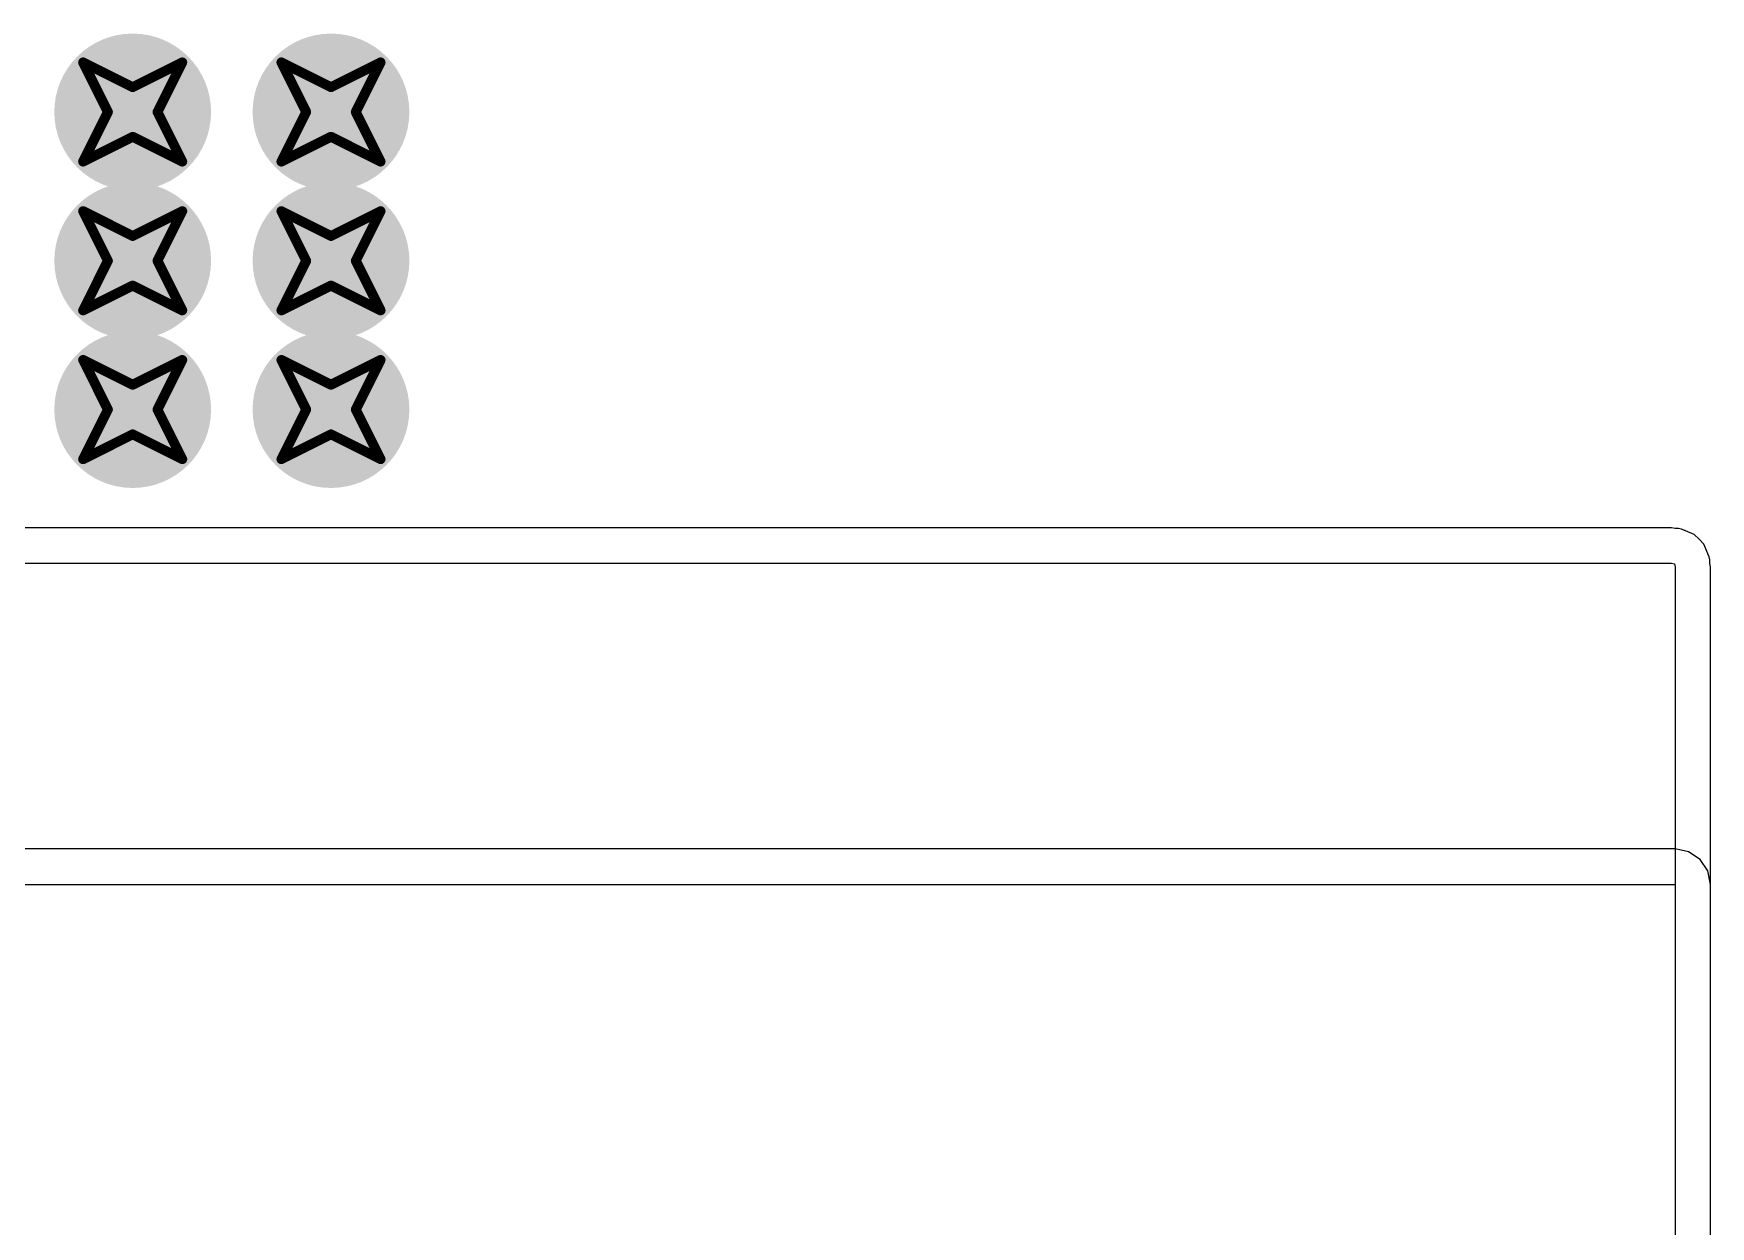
# Model space of a CAD drawing. Header units: inches. Extents: x -11 to 1110, y -7 to 455.
# Drawn here: x 630.02 to 638.61, y 11.87 to 17.98 of the extents above; entities that cross this region are included whole.
import ezdxf

# ---------------------------------------------------------------- set-up
doc = ezdxf.new("R2010")
doc.units = ezdxf.units.IN
for name, color, linetype in [('Bottom Layer', 5, 'Continuous'), ('Bottom Solder', 6, 'Continuous'), ('Drill Drawing', 1, 'Continuous'), ('Top Layer', 1, 'Continuous'), ('Top Solder', 216, 'Continuous'), ('Via Holes', 16, 'Continuous')]:
    doc.layers.add(name, color=color, linetype=linetype)

msp = doc.modelspace()

# ---------------------------------------------------------------- hatches: boundary and pattern name
at = {"layer": 'Bottom Layer'}
h = msp.add_hatch(color=5, dxfattribs=at)
edge = h.paths.add_edge_path()
edge.add_arc((630.5296, 17.5768), 0.3, 0, 360)
h = msp.add_hatch(color=5, dxfattribs=at)
edge = h.paths.add_edge_path()
edge.add_arc((631.5456, 17.5768), 0.3, 0, 360)
h = msp.add_hatch(color=5, dxfattribs=at)
edge = h.paths.add_edge_path()
edge.add_arc((630.5296, 16.8148), 0.3, 0, 360)
h = msp.add_hatch(color=5, dxfattribs=at)
edge = h.paths.add_edge_path()
edge.add_arc((631.5456, 16.8148), 0.3, 0, 360)
h = msp.add_hatch(color=5, dxfattribs=at)
edge = h.paths.add_edge_path()
edge.add_arc((630.5296, 16.0528), 0.3, 0, 360)
h = msp.add_hatch(color=5, dxfattribs=at)
edge = h.paths.add_edge_path()
edge.add_arc((631.5456, 16.0528), 0.3, 0, 360)
at = {"layer": 'Bottom Solder'}
h = msp.add_hatch(color=6, dxfattribs=at)
edge = h.paths.add_edge_path()
edge.add_arc((630.5296, 17.5768), 0.4016, 0, 360)
h = msp.add_hatch(color=6, dxfattribs=at)
edge = h.paths.add_edge_path()
edge.add_arc((631.5456, 17.5768), 0.4016, 0, 360)
h = msp.add_hatch(color=6, dxfattribs=at)
edge = h.paths.add_edge_path()
edge.add_arc((630.5296, 16.8148), 0.4016, 0, 360)
h = msp.add_hatch(color=6, dxfattribs=at)
edge = h.paths.add_edge_path()
edge.add_arc((631.5456, 16.8148), 0.4016, 0, 360)
h = msp.add_hatch(color=6, dxfattribs=at)
edge = h.paths.add_edge_path()
edge.add_arc((630.5296, 16.0528), 0.4016, 0, 360)
h = msp.add_hatch(color=6, dxfattribs=at)
edge = h.paths.add_edge_path()
edge.add_arc((631.5456, 16.0528), 0.4016, 0, 360)
at = {"layer": 'Top Layer'}
h = msp.add_hatch(color=1, dxfattribs=at)
edge = h.paths.add_edge_path()
edge.add_arc((630.5296, 17.5768), 0.3, 0, 360)
h = msp.add_hatch(color=1, dxfattribs=at)
edge = h.paths.add_edge_path()
edge.add_arc((631.5456, 17.5768), 0.3, 0, 360)
h = msp.add_hatch(color=1, dxfattribs=at)
edge = h.paths.add_edge_path()
edge.add_arc((630.5296, 16.8148), 0.3, 0, 360)
h = msp.add_hatch(color=1, dxfattribs=at)
edge = h.paths.add_edge_path()
edge.add_arc((631.5456, 16.8148), 0.3, 0, 360)
h = msp.add_hatch(color=1, dxfattribs=at)
edge = h.paths.add_edge_path()
edge.add_arc((630.5296, 16.0528), 0.3, 0, 360)
h = msp.add_hatch(color=1, dxfattribs=at)
edge = h.paths.add_edge_path()
edge.add_arc((631.5456, 16.0528), 0.3, 0, 360)
at = {"layer": 'Top Solder'}
h = msp.add_hatch(color=216, dxfattribs=at)
edge = h.paths.add_edge_path()
edge.add_arc((630.5296, 17.5768), 0.4016, 0, 360)
h = msp.add_hatch(color=216, dxfattribs=at)
edge = h.paths.add_edge_path()
edge.add_arc((631.5456, 17.5768), 0.4016, 0, 360)
h = msp.add_hatch(color=216, dxfattribs=at)
edge = h.paths.add_edge_path()
edge.add_arc((630.5296, 16.8148), 0.4016, 0, 360)
h = msp.add_hatch(color=216, dxfattribs=at)
edge = h.paths.add_edge_path()
edge.add_arc((631.5456, 16.8148), 0.4016, 0, 360)
h = msp.add_hatch(color=216, dxfattribs=at)
edge = h.paths.add_edge_path()
edge.add_arc((630.5296, 16.0528), 0.4016, 0, 360)
h = msp.add_hatch(color=216, dxfattribs=at)
edge = h.paths.add_edge_path()
edge.add_arc((631.5456, 16.0528), 0.4016, 0, 360)
at = {"layer": 'Via Holes'}
h = msp.add_hatch(color=7, dxfattribs=at)
edge = h.paths.add_edge_path()
edge.add_arc((630.5296, 17.5768), 0.15, 0, 360)
h = msp.add_hatch(color=7, dxfattribs=at)
edge = h.paths.add_edge_path()
edge.add_arc((631.5456, 17.5768), 0.15, 0, 360)
h = msp.add_hatch(color=7, dxfattribs=at)
edge = h.paths.add_edge_path()
edge.add_arc((630.5296, 16.8148), 0.15, 0, 360)
h = msp.add_hatch(color=7, dxfattribs=at)
edge = h.paths.add_edge_path()
edge.add_arc((631.5456, 16.8148), 0.15, 0, 360)
h = msp.add_hatch(color=7, dxfattribs=at)
edge = h.paths.add_edge_path()
edge.add_arc((630.5296, 16.0528), 0.15, 0, 360)
h = msp.add_hatch(color=7, dxfattribs=at)
edge = h.paths.add_edge_path()
edge.add_arc((631.5456, 16.0528), 0.15, 0, 360)

# ---------------------------------------------------------------- linework, layer by layer
at = {"layer": 'Bottom Layer'}
for p, q in [((638.4141, 15.4467), (627.2963, 15.4467)), ((638.4316, 15.4432), (638.4141, 15.4467)), ((638.4495, 15.4432), (638.4316, 15.4432)), ((638.4644, 15.4402), (638.4495, 15.4432)), ((638.4809, 15.4334), (638.4644, 15.4402)), ((638.4644, 15.4402), (638.4644, 15.4402)), ((638.4644, 15.4402), (638.4644, 15.4402)), ((638.4835, 15.4329), (638.4809, 15.4334)), ((638.4857, 15.4314), (638.4835, 15.4329)), ((638.5297, 15.4132), (638.4857, 15.4314)), ((638.5298, 15.4132), (638.5297, 15.4132)), ((638.5297, 15.4132), (638.5297, 15.4132)), ((638.5548, 15.3882), (638.5298, 15.4132)), ((638.5798, 15.3632), (638.5548, 15.3882)), ((638.598, 15.3191), (638.5798, 15.3632)), ((638.5798, 15.3632), (638.5798, 15.3632)), ((638.5798, 15.3632), (638.5798, 15.3632)), ((638.5995, 15.3169), (638.598, 15.3191)), ((638.6, 15.3143), (638.5995, 15.3169)), ((638.6068, 15.2978), (638.6, 15.3143)), ((638.6098, 15.2829), (638.6068, 15.2978)), ((627.2963, 15.2654), (638.4141, 15.2654)), ((638.4141, 15.2654), (638.429, 15.2624)), ((638.429, 15.2624), (638.432, 15.2475)), ((638.432, 15.2475), (638.432, 13.621)), ((638.6098, 15.2651), (638.6098, 15.2829)), ((638.6133, 15.2475), (638.6098, 15.2651)), ((638.6133, 13.621), (638.6133, 15.2475)), ((638.432, 13.621), (638.432, 10.2866)), ((638.6133, 10.2866), (638.6133, 13.621))]:
    msp.add_line(p, q, dxfattribs=at)
at = {"layer": 'Drill Drawing'}
for points in [[(630.2756, 17.8308, 0.0508, 0.0508, 0), (630.5296, 17.7038, 0.0508, 0.0508, 0)], [(630.2756, 17.8308, 0.0508, 0.0508, 0), (630.4026, 17.5768, 0.0508, 0.0508, 0)], [(630.5296, 17.7038, 0.0508, 0.0508, 0), (630.7836, 17.8308, 0.0508, 0.0508, 0)], [(630.6566, 17.5768, 0.0508, 0.0508, 0), (630.7836, 17.8308, 0.0508, 0.0508, 0)], [(631.2916, 17.8308, 0.0508, 0.0508, 0), (631.5456, 17.7038, 0.0508, 0.0508, 0)], [(631.2916, 17.8308, 0.0508, 0.0508, 0), (631.4186, 17.5768, 0.0508, 0.0508, 0)], [(631.5456, 17.7038, 0.0508, 0.0508, 0), (631.7996, 17.8308, 0.0508, 0.0508, 0)], [(631.6726, 17.5768, 0.0508, 0.0508, 0), (631.7996, 17.8308, 0.0508, 0.0508, 0)], [(630.2756, 17.3228, 0.0508, 0.0508, 0), (630.4026, 17.5768, 0.0508, 0.0508, 0)], [(630.6566, 17.5768, 0.0508, 0.0508, 0), (630.7836, 17.3228, 0.0508, 0.0508, 0)], [(631.2916, 17.3228, 0.0508, 0.0508, 0), (631.4186, 17.5768, 0.0508, 0.0508, 0)], [(631.6726, 17.5768, 0.0508, 0.0508, 0), (631.7996, 17.3228, 0.0508, 0.0508, 0)], [(630.2756, 17.3228, 0.0508, 0.0508, 0), (630.5296, 17.4498, 0.0508, 0.0508, 0)], [(630.5296, 17.4498, 0.0508, 0.0508, 0), (630.7836, 17.3228, 0.0508, 0.0508, 0)], [(631.2916, 17.3228, 0.0508, 0.0508, 0), (631.5456, 17.4498, 0.0508, 0.0508, 0)], [(631.5456, 17.4498, 0.0508, 0.0508, 0), (631.7996, 17.3228, 0.0508, 0.0508, 0)], [(630.2756, 17.0688, 0.0508, 0.0508, 0), (630.5296, 16.9418, 0.0508, 0.0508, 0)], [(630.2756, 17.0688, 0.0508, 0.0508, 0), (630.4026, 16.8148, 0.0508, 0.0508, 0)], [(630.5296, 16.9418, 0.0508, 0.0508, 0), (630.7836, 17.0688, 0.0508, 0.0508, 0)], [(630.6566, 16.8148, 0.0508, 0.0508, 0), (630.7836, 17.0688, 0.0508, 0.0508, 0)], [(631.2916, 17.0688, 0.0508, 0.0508, 0), (631.5456, 16.9418, 0.0508, 0.0508, 0)], [(631.2916, 17.0688, 0.0508, 0.0508, 0), (631.4186, 16.8148, 0.0508, 0.0508, 0)], [(631.5456, 16.9418, 0.0508, 0.0508, 0), (631.7996, 17.0688, 0.0508, 0.0508, 0)], [(631.6726, 16.8148, 0.0508, 0.0508, 0), (631.7996, 17.0688, 0.0508, 0.0508, 0)], [(630.2756, 16.5608, 0.0508, 0.0508, 0), (630.4026, 16.8148, 0.0508, 0.0508, 0)], [(630.6566, 16.8148, 0.0508, 0.0508, 0), (630.7836, 16.5608, 0.0508, 0.0508, 0)], [(631.2916, 16.5608, 0.0508, 0.0508, 0), (631.4186, 16.8148, 0.0508, 0.0508, 0)], [(631.6726, 16.8148, 0.0508, 0.0508, 0), (631.7996, 16.5608, 0.0508, 0.0508, 0)], [(630.2756, 16.5608, 0.0508, 0.0508, 0), (630.5296, 16.6878, 0.0508, 0.0508, 0)], [(630.5296, 16.6878, 0.0508, 0.0508, 0), (630.7836, 16.5608, 0.0508, 0.0508, 0)], [(631.2916, 16.5608, 0.0508, 0.0508, 0), (631.5456, 16.6878, 0.0508, 0.0508, 0)], [(631.5456, 16.6878, 0.0508, 0.0508, 0), (631.7996, 16.5608, 0.0508, 0.0508, 0)], [(630.2756, 16.3068, 0.0508, 0.0508, 0), (630.5296, 16.1798, 0.0508, 0.0508, 0)], [(630.2756, 16.3068, 0.0508, 0.0508, 0), (630.4026, 16.0528, 0.0508, 0.0508, 0)], [(630.5296, 16.1798, 0.0508, 0.0508, 0), (630.7836, 16.3068, 0.0508, 0.0508, 0)], [(630.6566, 16.0528, 0.0508, 0.0508, 0), (630.7836, 16.3068, 0.0508, 0.0508, 0)], [(631.2916, 16.3068, 0.0508, 0.0508, 0), (631.5456, 16.1798, 0.0508, 0.0508, 0)], [(631.2916, 16.3068, 0.0508, 0.0508, 0), (631.4186, 16.0528, 0.0508, 0.0508, 0)], [(631.5456, 16.1798, 0.0508, 0.0508, 0), (631.7996, 16.3068, 0.0508, 0.0508, 0)], [(631.6726, 16.0528, 0.0508, 0.0508, 0), (631.7996, 16.3068, 0.0508, 0.0508, 0)], [(630.2756, 15.7988, 0.0508, 0.0508, 0), (630.4026, 16.0528, 0.0508, 0.0508, 0)], [(630.6566, 16.0528, 0.0508, 0.0508, 0), (630.7836, 15.7988, 0.0508, 0.0508, 0)], [(631.2916, 15.7988, 0.0508, 0.0508, 0), (631.4186, 16.0528, 0.0508, 0.0508, 0)], [(631.6726, 16.0528, 0.0508, 0.0508, 0), (631.7996, 15.7988, 0.0508, 0.0508, 0)], [(630.2756, 15.7988, 0.0508, 0.0508, 0), (630.5296, 15.9258, 0.0508, 0.0508, 0)], [(630.5296, 15.9258, 0.0508, 0.0508, 0), (630.7836, 15.7988, 0.0508, 0.0508, 0)], [(631.2916, 15.7988, 0.0508, 0.0508, 0), (631.5456, 15.9258, 0.0508, 0.0508, 0)], [(631.5456, 15.9258, 0.0508, 0.0508, 0), (631.7996, 15.7988, 0.0508, 0.0508, 0)]]:
    msp.add_lwpolyline(points, format="xyseb", dxfattribs=at)
for points in [[(630.2629, 17.8308, 0.0254, 0.0254, 1), (630.2883, 17.8308, 0.0254, 0.0254, 1)], [(630.2629, 17.8308, 0.0254, 0.0254, 1), (630.2883, 17.8308, 0.0254, 0.0254, 1)], [(630.7709, 17.8308, 0.0254, 0.0254, 1), (630.7963, 17.8308, 0.0254, 0.0254, 1)], [(630.7709, 17.8308, 0.0254, 0.0254, 1), (630.7963, 17.8308, 0.0254, 0.0254, 1)], [(631.2789, 17.8308, 0.0254, 0.0254, 1), (631.3043, 17.8308, 0.0254, 0.0254, 1)], [(631.2789, 17.8308, 0.0254, 0.0254, 1), (631.3043, 17.8308, 0.0254, 0.0254, 1)], [(631.7869, 17.8308, 0.0254, 0.0254, 1), (631.8123, 17.8308, 0.0254, 0.0254, 1)], [(631.7869, 17.8308, 0.0254, 0.0254, 1), (631.8123, 17.8308, 0.0254, 0.0254, 1)], [(630.5169, 17.7038, 0.0254, 0.0254, 1), (630.5423, 17.7038, 0.0254, 0.0254, 1)], [(630.5169, 17.7038, 0.0254, 0.0254, 1), (630.5423, 17.7038, 0.0254, 0.0254, 1)], [(631.5329, 17.7038, 0.0254, 0.0254, 1), (631.5583, 17.7038, 0.0254, 0.0254, 1)], [(631.5329, 17.7038, 0.0254, 0.0254, 1), (631.5583, 17.7038, 0.0254, 0.0254, 1)], [(630.3899, 17.5768, 0.0254, 0.0254, 1), (630.4153, 17.5768, 0.0254, 0.0254, 1)], [(630.3899, 17.5768, 0.0254, 0.0254, 1), (630.4153, 17.5768, 0.0254, 0.0254, 1)], [(630.6439, 17.5768, 0.0254, 0.0254, 1), (630.6693, 17.5768, 0.0254, 0.0254, 1)], [(630.6439, 17.5768, 0.0254, 0.0254, 1), (630.6693, 17.5768, 0.0254, 0.0254, 1)], [(631.4059, 17.5768, 0.0254, 0.0254, 1), (631.4313, 17.5768, 0.0254, 0.0254, 1)], [(631.4059, 17.5768, 0.0254, 0.0254, 1), (631.4313, 17.5768, 0.0254, 0.0254, 1)], [(631.6599, 17.5768, 0.0254, 0.0254, 1), (631.6853, 17.5768, 0.0254, 0.0254, 1)], [(631.6599, 17.5768, 0.0254, 0.0254, 1), (631.6853, 17.5768, 0.0254, 0.0254, 1)], [(630.5169, 17.4498, 0.0254, 0.0254, 1), (630.5423, 17.4498, 0.0254, 0.0254, 1)], [(630.5169, 17.4498, 0.0254, 0.0254, 1), (630.5423, 17.4498, 0.0254, 0.0254, 1)], [(631.5329, 17.4498, 0.0254, 0.0254, 1), (631.5583, 17.4498, 0.0254, 0.0254, 1)], [(631.5329, 17.4498, 0.0254, 0.0254, 1), (631.5583, 17.4498, 0.0254, 0.0254, 1)], [(630.2629, 17.3228, 0.0254, 0.0254, 1), (630.2883, 17.3228, 0.0254, 0.0254, 1)], [(630.2629, 17.3228, 0.0254, 0.0254, 1), (630.2883, 17.3228, 0.0254, 0.0254, 1)], [(630.7709, 17.3228, 0.0254, 0.0254, 1), (630.7963, 17.3228, 0.0254, 0.0254, 1)], [(630.7709, 17.3228, 0.0254, 0.0254, 1), (630.7963, 17.3228, 0.0254, 0.0254, 1)], [(631.2789, 17.3228, 0.0254, 0.0254, 1), (631.3043, 17.3228, 0.0254, 0.0254, 1)], [(631.2789, 17.3228, 0.0254, 0.0254, 1), (631.3043, 17.3228, 0.0254, 0.0254, 1)], [(631.7869, 17.3228, 0.0254, 0.0254, 1), (631.8123, 17.3228, 0.0254, 0.0254, 1)], [(631.7869, 17.3228, 0.0254, 0.0254, 1), (631.8123, 17.3228, 0.0254, 0.0254, 1)], [(630.2629, 17.0688, 0.0254, 0.0254, 1), (630.2883, 17.0688, 0.0254, 0.0254, 1)], [(630.2629, 17.0688, 0.0254, 0.0254, 1), (630.2883, 17.0688, 0.0254, 0.0254, 1)], [(630.7709, 17.0688, 0.0254, 0.0254, 1), (630.7963, 17.0688, 0.0254, 0.0254, 1)], [(630.7709, 17.0688, 0.0254, 0.0254, 1), (630.7963, 17.0688, 0.0254, 0.0254, 1)], [(631.2789, 17.0688, 0.0254, 0.0254, 1), (631.3043, 17.0688, 0.0254, 0.0254, 1)], [(631.2789, 17.0688, 0.0254, 0.0254, 1), (631.3043, 17.0688, 0.0254, 0.0254, 1)], [(631.7869, 17.0688, 0.0254, 0.0254, 1), (631.8123, 17.0688, 0.0254, 0.0254, 1)], [(631.7869, 17.0688, 0.0254, 0.0254, 1), (631.8123, 17.0688, 0.0254, 0.0254, 1)], [(630.5169, 16.9418, 0.0254, 0.0254, 1), (630.5423, 16.9418, 0.0254, 0.0254, 1)], [(630.5169, 16.9418, 0.0254, 0.0254, 1), (630.5423, 16.9418, 0.0254, 0.0254, 1)], [(631.5329, 16.9418, 0.0254, 0.0254, 1), (631.5583, 16.9418, 0.0254, 0.0254, 1)], [(631.5329, 16.9418, 0.0254, 0.0254, 1), (631.5583, 16.9418, 0.0254, 0.0254, 1)], [(630.3899, 16.8148, 0.0254, 0.0254, 1), (630.4153, 16.8148, 0.0254, 0.0254, 1)], [(630.3899, 16.8148, 0.0254, 0.0254, 1), (630.4153, 16.8148, 0.0254, 0.0254, 1)], [(630.6439, 16.8148, 0.0254, 0.0254, 1), (630.6693, 16.8148, 0.0254, 0.0254, 1)], [(630.6439, 16.8148, 0.0254, 0.0254, 1), (630.6693, 16.8148, 0.0254, 0.0254, 1)], [(631.4059, 16.8148, 0.0254, 0.0254, 1), (631.4313, 16.8148, 0.0254, 0.0254, 1)], [(631.4059, 16.8148, 0.0254, 0.0254, 1), (631.4313, 16.8148, 0.0254, 0.0254, 1)], [(631.6599, 16.8148, 0.0254, 0.0254, 1), (631.6853, 16.8148, 0.0254, 0.0254, 1)], [(631.6599, 16.8148, 0.0254, 0.0254, 1), (631.6853, 16.8148, 0.0254, 0.0254, 1)], [(630.5169, 16.6878, 0.0254, 0.0254, 1), (630.5423, 16.6878, 0.0254, 0.0254, 1)], [(630.5169, 16.6878, 0.0254, 0.0254, 1), (630.5423, 16.6878, 0.0254, 0.0254, 1)], [(631.5329, 16.6878, 0.0254, 0.0254, 1), (631.5583, 16.6878, 0.0254, 0.0254, 1)], [(631.5329, 16.6878, 0.0254, 0.0254, 1), (631.5583, 16.6878, 0.0254, 0.0254, 1)], [(630.2629, 16.5608, 0.0254, 0.0254, 1), (630.2883, 16.5608, 0.0254, 0.0254, 1)], [(630.2629, 16.5608, 0.0254, 0.0254, 1), (630.2883, 16.5608, 0.0254, 0.0254, 1)], [(630.7709, 16.5608, 0.0254, 0.0254, 1), (630.7963, 16.5608, 0.0254, 0.0254, 1)], [(630.7709, 16.5608, 0.0254, 0.0254, 1), (630.7963, 16.5608, 0.0254, 0.0254, 1)], [(631.2789, 16.5608, 0.0254, 0.0254, 1), (631.3043, 16.5608, 0.0254, 0.0254, 1)], [(631.2789, 16.5608, 0.0254, 0.0254, 1), (631.3043, 16.5608, 0.0254, 0.0254, 1)], [(631.7869, 16.5608, 0.0254, 0.0254, 1), (631.8123, 16.5608, 0.0254, 0.0254, 1)], [(631.7869, 16.5608, 0.0254, 0.0254, 1), (631.8123, 16.5608, 0.0254, 0.0254, 1)], [(630.2629, 16.3068, 0.0254, 0.0254, 1), (630.2883, 16.3068, 0.0254, 0.0254, 1)], [(630.2629, 16.3068, 0.0254, 0.0254, 1), (630.2883, 16.3068, 0.0254, 0.0254, 1)], [(630.7709, 16.3068, 0.0254, 0.0254, 1), (630.7963, 16.3068, 0.0254, 0.0254, 1)], [(630.7709, 16.3068, 0.0254, 0.0254, 1), (630.7963, 16.3068, 0.0254, 0.0254, 1)], [(631.2789, 16.3068, 0.0254, 0.0254, 1), (631.3043, 16.3068, 0.0254, 0.0254, 1)], [(631.2789, 16.3068, 0.0254, 0.0254, 1), (631.3043, 16.3068, 0.0254, 0.0254, 1)], [(631.7869, 16.3068, 0.0254, 0.0254, 1), (631.8123, 16.3068, 0.0254, 0.0254, 1)], [(631.7869, 16.3068, 0.0254, 0.0254, 1), (631.8123, 16.3068, 0.0254, 0.0254, 1)], [(630.5169, 16.1798, 0.0254, 0.0254, 1), (630.5423, 16.1798, 0.0254, 0.0254, 1)], [(630.5169, 16.1798, 0.0254, 0.0254, 1), (630.5423, 16.1798, 0.0254, 0.0254, 1)], [(631.5329, 16.1798, 0.0254, 0.0254, 1), (631.5583, 16.1798, 0.0254, 0.0254, 1)], [(631.5329, 16.1798, 0.0254, 0.0254, 1), (631.5583, 16.1798, 0.0254, 0.0254, 1)], [(630.3899, 16.0528, 0.0254, 0.0254, 1), (630.4153, 16.0528, 0.0254, 0.0254, 1)], [(630.3899, 16.0528, 0.0254, 0.0254, 1), (630.4153, 16.0528, 0.0254, 0.0254, 1)], [(630.6439, 16.0528, 0.0254, 0.0254, 1), (630.6693, 16.0528, 0.0254, 0.0254, 1)], [(630.6439, 16.0528, 0.0254, 0.0254, 1), (630.6693, 16.0528, 0.0254, 0.0254, 1)], [(631.4059, 16.0528, 0.0254, 0.0254, 1), (631.4313, 16.0528, 0.0254, 0.0254, 1)], [(631.4059, 16.0528, 0.0254, 0.0254, 1), (631.4313, 16.0528, 0.0254, 0.0254, 1)], [(631.6599, 16.0528, 0.0254, 0.0254, 1), (631.6853, 16.0528, 0.0254, 0.0254, 1)], [(631.6599, 16.0528, 0.0254, 0.0254, 1), (631.6853, 16.0528, 0.0254, 0.0254, 1)], [(630.5169, 15.9258, 0.0254, 0.0254, 1), (630.5423, 15.9258, 0.0254, 0.0254, 1)], [(630.5169, 15.9258, 0.0254, 0.0254, 1), (630.5423, 15.9258, 0.0254, 0.0254, 1)], [(631.5329, 15.9258, 0.0254, 0.0254, 1), (631.5583, 15.9258, 0.0254, 0.0254, 1)], [(631.5329, 15.9258, 0.0254, 0.0254, 1), (631.5583, 15.9258, 0.0254, 0.0254, 1)], [(630.2629, 15.7988, 0.0254, 0.0254, 1), (630.2883, 15.7988, 0.0254, 0.0254, 1)], [(630.2629, 15.7988, 0.0254, 0.0254, 1), (630.2883, 15.7988, 0.0254, 0.0254, 1)], [(630.7709, 15.7988, 0.0254, 0.0254, 1), (630.7963, 15.7988, 0.0254, 0.0254, 1)], [(630.7709, 15.7988, 0.0254, 0.0254, 1), (630.7963, 15.7988, 0.0254, 0.0254, 1)], [(631.2789, 15.7988, 0.0254, 0.0254, 1), (631.3043, 15.7988, 0.0254, 0.0254, 1)], [(631.2789, 15.7988, 0.0254, 0.0254, 1), (631.3043, 15.7988, 0.0254, 0.0254, 1)], [(631.7869, 15.7988, 0.0254, 0.0254, 1), (631.8123, 15.7988, 0.0254, 0.0254, 1)], [(631.7869, 15.7988, 0.0254, 0.0254, 1), (631.8123, 15.7988, 0.0254, 0.0254, 1)]]:
    msp.add_lwpolyline(points, format="xyseb", close=True, dxfattribs=at)
at = {"layer": 'Top Layer'}
for p, q in [((638.432, 13.8023), (616.2802, 13.8023)), ((638.5014, 13.7885), (638.432, 13.8023)), ((638.5602, 13.7492), (638.5014, 13.7885)), ((638.5995, 13.6904), (638.5602, 13.7492)), ((638.6133, 13.621), (638.5995, 13.6904)), ((616.2802, 13.621), (638.432, 13.621)), ((638.432, 13.621), (638.432, 8.8204)), ((638.6133, 8.8204), (638.6133, 13.621))]:
    msp.add_line(p, q, dxfattribs=at)

doc.saveas('drawing.dxf')
